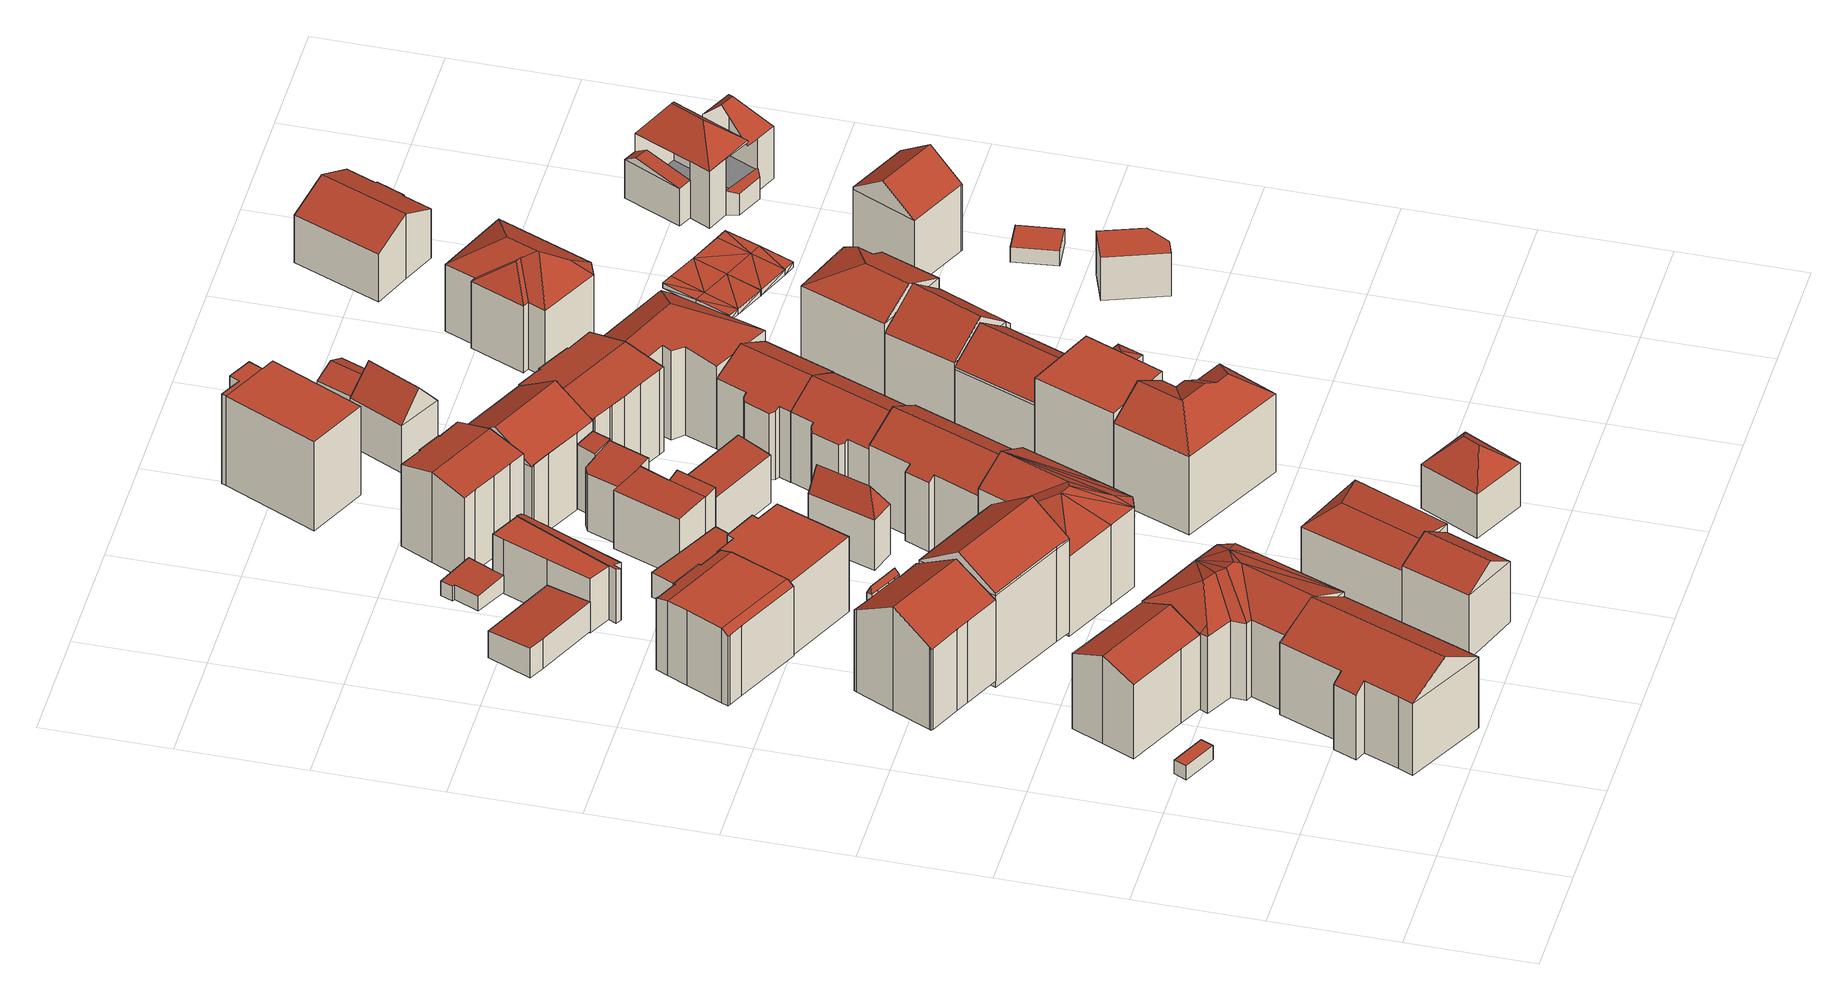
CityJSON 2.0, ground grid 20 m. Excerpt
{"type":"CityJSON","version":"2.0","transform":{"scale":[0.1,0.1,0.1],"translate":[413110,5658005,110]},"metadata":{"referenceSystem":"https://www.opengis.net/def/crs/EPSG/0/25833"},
"CityObjects":{
"building1":{"type":"Building","attributes":{"Dachtyp_tdc":"tdcPolyFlatRoof","Gemeindeschluessel":14612000,"Dachneigung":3.37,"QualitaetDacherkennung":34,"Geometrietyp2DReferenz":"3000","measuredHeight":2.58,"function":"31001_9998","roofType":"2100"},"geometry":[{"type":"Solid","lod":"2","boundaries":[[[[0,1,2,3]],[[1,4,5,2]],[[4,6,7,5]],[[6,0,3,7]],[[6,4,1,0]],[[3,2,5,7]]]],"semantics":{"surfaces":[{"type":"WallSurface"},{"type":"RoofSurface"},{"type":"GroundSurface"}],"values":[[0,0,0,0,1,2]]}}]},
"building2":{"type":"Building","attributes":{"Dachtyp_tdc":"tdcFreeFormRoof","Gemeindeschluessel":14612000,"Dachneigung":31.6,"QualitaetDacherkennung":63,"Geometrietyp2DReferenz":"3000","measuredHeight":17.41,"function":"31001_9998","roofType":"5000"},"geometry":[{"type":"Solid","lod":"2","boundaries":[[[[8,9,10,11]],[[9,12,13,10]],[[12,14,15,13]],[[14,16,17,15]],[[16,18,19,17]],[[18,20,21,19]],[[20,22,23,21]],[[22,24,25,23]],[[24,26,27,25]],[[26,28,29,27]],[[28,8,11,29]],[[20,18,30,31,22]],[[31,30,16,14,12,9,8,28,26,24]],[[24,22,31]],[[18,16,30]],[[11,10,13,15,17,19,21,23,25,27,29]]]],"semantics":{"surfaces":[{"type":"WallSurface"},{"type":"RoofSurface"},{"type":"GroundSurface"}],"values":[[0,0,0,0,0,0,0,0,0,0,0,1,1,0,0,2]]}}]},
"building3":{"type":"Building","attributes":{"Dachtyp_tdc":"tdcGableRoof","Gemeindeschluessel":14612000,"Dachneigung":23.75,"QualitaetDacherkennung":70,"Geometrietyp2DReferenz":"3000","measuredHeight":16.08,"function":"31001_9998","roofType":"3100"},"geometry":[{"type":"Solid","lod":"2","boundaries":[[[[32,33,34,35]],[[33,36,37,34]],[[36,38,39,37]],[[38,40,41,39]],[[40,42,43,41]],[[42,44,45,43]],[[44,32,35,45]],[[40,38,36,33]],[[33,32,44,42,40]],[[35,34,37,39,41,43,45]]]],"semantics":{"surfaces":[{"type":"WallSurface"},{"type":"RoofSurface"},{"type":"GroundSurface"}],"values":[[0,0,0,0,0,0,0,1,1,2]]}}]},
"building4":{"type":"Building","attributes":{"Gemeindeschluessel":14612000,"Geometrietyp2DReferenz":"3000","function":"31001_9998","roofType":"9999"},"children":["building4-1","building4-2"]},
"building4-1":{"type":"BuildingPart","attributes":{"Dachtyp_tdc":"tdcGableRoof","Dachneigung":31.48,"QualitaetDacherkennung":69,"Geometrietyp2DReferenz":"3000","measuredHeight":19.11,"roofType":"3100"},"parents":["building4"],"geometry":[{"type":"MultiSurface","lod":"2","boundaries":[[[46,47,48,49]],[[47,50,51,48]],[[50,52,53,51]],[[52,54,55,53]],[[54,56,57,55]],[[56,58,59,57]],[[58,60,61,59]],[[60,62,63,61]],[[62,64,65,63]],[[64,66,67,65]],[[66,68,69,67]],[[68,70,71,69]],[[70,72,73,71]],[[72,74,75,73]],[[68,66,64,62,60,58,56,54]],[[54,52,50,47,46,74,72,70,68]],[[75,49,48,51,53,55,57,59,61,63,65,67,69,71,73]]],"semantics":{"surfaces":[{"type":"WallSurface"},{"type":"RoofSurface"},{"type":"GroundSurface"}],"values":[0,0,0,0,0,0,0,0,0,0,0,0,0,0,1,1,2]}}]},
"building4-2":{"type":"BuildingPart","attributes":{"Dachtyp_tdc":"tdcFreeFormRoof","Dachneigung":70.16,"QualitaetDacherkennung":27,"Geometrietyp2DReferenz":"3000","measuredHeight":16.49,"roofType":"5000"},"parents":["building4"],"geometry":[{"type":"MultiSurface","lod":"2","boundaries":[[[76,77,78,79]],[[77,80,81,78]],[[80,82,83,81]],[[82,84,46,49,83]],[[85,76,79,75,74]],[[82,80,77,76,86,87]],[[76,85,86]],[[85,84,87,86]],[[84,82,87]],[[79,78,81,83,49,75]]],"semantics":{"surfaces":[{"type":"WallSurface"},{"type":"RoofSurface"},{"type":"GroundSurface"}],"values":[0,0,0,0,0,1,1,1,1,2]}}]},
"building5":{"type":"Building","attributes":{"Dachtyp_tdc":"tdcFreeFormRoof","Gemeindeschluessel":14612000,"Dachneigung":26.64,"QualitaetDacherkennung":24,"Geometrietyp2DReferenz":"3000","measuredHeight":17.65,"function":"31001_9998","roofType":"5000"},"geometry":[{"type":"Solid","lod":"2","boundaries":[[[[88,89,90,91]],[[89,92,93,90]],[[92,94,95,93]],[[94,96,97,95]],[[96,98,99,97]],[[98,100,101,99]],[[100,102,103,101]],[[102,104,105,103]],[[104,106,107,105]],[[106,108,109,107]],[[108,110,111,109]],[[110,88,91,111]],[[112,106,104]],[[112,108,106]],[[112,113,108]],[[113,112,114]],[[115,108,113]],[[112,104,102]],[[100,112,102]],[[100,114,112]],[[100,116,114]],[[100,117,116]],[[100,118,117]],[[118,100,98]],[[119,118,98,96]],[[119,96,94]],[[117,118,119,94,92]],[[116,117,92,89]],[[113,114,116,89,88]],[[88,110,115,113]],[[108,115,110]],[[91,90,93,95,97,99,101,103,105,107,109,111]]]],"semantics":{"surfaces":[{"type":"WallSurface"},{"type":"RoofSurface"},{"type":"GroundSurface"}],"values":[[0,0,0,0,0,0,0,0,0,0,0,0,1,1,1,1,1,1,1,1,1,1,1,1,1,1,1,1,1,1,0,2]]}}]},
"building6":{"type":"Building","attributes":{"Dachtyp_tdc":"tdcCutGableRoof","Gemeindeschluessel":14612000,"Dachneigung":0.639,"QualitaetDacherkennung":66,"Geometrietyp2DReferenz":"3000","measuredHeight":13.72,"function":"31001_9998","roofType":"9999"},"geometry":[{"type":"Solid","lod":"2","boundaries":[[[[120,121,122,123]],[[121,124,125,122]],[[124,126,127,125]],[[126,128,129,127]],[[128,130,131,129]],[[130,132,133,131]],[[132,134,135,133]],[[134,136,137,135]],[[136,138,139,137]],[[138,140,141,139]],[[140,142,143,141]],[[142,144,145,143]],[[144,146,147,145]],[[146,148,149,147]],[[148,150,151,149]],[[150,152,153,151]],[[152,154,155,153]],[[154,120,123,155]],[[136,134,132,130,128,126,124,121,120,154]],[[150,148,146,144,142,140,138]],[[154,152,150,138,136]],[[123,122,125,127,129,131,133,135,137,139,141,143,145,147,149,151,153,155]]]],"semantics":{"surfaces":[{"type":"WallSurface"},{"type":"RoofSurface"},{"type":"GroundSurface"}],"values":[[0,0,0,0,0,0,0,0,0,0,0,0,0,0,0,0,0,0,1,1,1,2]]}}]},
"building7":{"type":"Building","attributes":{"Dachtyp_tdc":"tdcPolyFlatRoof","Gemeindeschluessel":14612000,"Dachneigung":4.26,"QualitaetDacherkennung":80,"Geometrietyp2DReferenz":"3000","measuredHeight":5.43,"function":"31001_9998","roofType":"2100"},"geometry":[{"type":"Solid","lod":"2","boundaries":[[[[156,157,158,159]],[[157,160,161,158]],[[160,162,163,161]],[[162,164,165,163]],[[164,156,159,165]],[[164,162,160,157,156]],[[159,158,161,163,165]]]],"semantics":{"surfaces":[{"type":"WallSurface"},{"type":"RoofSurface"},{"type":"GroundSurface"}],"values":[[0,0,0,0,0,1,2]]}}]},
"building8":{"type":"Building","attributes":{"Dachtyp_tdc":"tdcGableRoof","Gemeindeschluessel":14612000,"Dachneigung":34.75,"QualitaetDacherkennung":77,"Geometrietyp2DReferenz":"3000","measuredHeight":21.73,"function":"31001_9998","roofType":"3100"},"geometry":[{"type":"Solid","lod":"2","boundaries":[[[[166,167,168,169]],[[167,170,171,168]],[[170,172,173,171]],[[172,174,175,173]],[[174,176,177,175]],[[176,166,169,177]],[[178,179,176,180,181]],[[178,182,183,184,179]],[[176,179,184,166]],[[166,184,183,167]],[[167,183,182,170]],[[170,182,178,181,172]],[[172,181,180,174]],[[174,180,176]],[[169,168,171,173,175,177]]]],"semantics":{"surfaces":[{"type":"WallSurface"},{"type":"RoofSurface"},{"type":"GroundSurface"}],"values":[[0,0,0,0,0,0,1,1,0,0,0,0,0,0,2]]}}]},
"building9":{"type":"Building","attributes":{"Dachtyp_tdc":"tdcGableRoof","Gemeindeschluessel":14612000,"Dachneigung":35.17,"QualitaetDacherkennung":52,"Geometrietyp2DReferenz":"3000","measuredHeight":14.52,"function":"31001_9998","roofType":"3100"},"geometry":[{"type":"Solid","lod":"2","boundaries":[[[[185,186,187,188]],[[186,189,190,187]],[[189,191,192,190]],[[191,185,188,192]],[[189,186,193]],[[185,191,194]],[[186,185,194,193]],[[191,189,193,194]],[[188,187,190,192]]]],"semantics":{"surfaces":[{"type":"WallSurface"},{"type":"RoofSurface"},{"type":"GroundSurface"}],"values":[[0,0,0,0,0,0,1,1,2]]}}]},
"building10":{"type":"Building","attributes":{"Dachtyp_tdc":"tdcPolyFlatRoof","Gemeindeschluessel":14612000,"Dachneigung":0,"QualitaetDacherkennung":71,"Geometrietyp2DReferenz":"3000","measuredHeight":13.71,"function":"31001_9998","roofType":"1000"},"geometry":[{"type":"Solid","lod":"2","boundaries":[[[[195,196,197,198]],[[196,199,200,197]],[[199,201,202,200]],[[201,203,204,202]],[[203,205,206,204]],[[205,207,208,206]],[[207,209,210,208]],[[209,211,212,210]],[[211,195,198,212]],[[211,209,207,205,203,201,199,196,195]],[[198,197,200,202,204,206,208,210,212]]]],"semantics":{"surfaces":[{"type":"WallSurface"},{"type":"RoofSurface"},{"type":"GroundSurface"}],"values":[[0,0,0,0,0,0,0,0,0,1,2]]}}]},
"building11":{"type":"Building","attributes":{"Gemeindeschluessel":14612000,"Geometrietyp2DReferenz":"3000","function":"31001_9998","roofType":"9999"},"children":["building11-1","building11-2"]},
"building11-1":{"type":"BuildingPart","attributes":{"Dachtyp_tdc":"tdcPolyFlatRoof","Dachneigung":22.25,"QualitaetDacherkennung":42,"Geometrietyp2DReferenz":"3000","measuredHeight":9.9,"roofType":"2100"},"parents":["building11"],"geometry":[{"type":"MultiSurface","lod":"2","boundaries":[[[213,214,215,216]],[[214,217,218,215]],[[217,219,220,218]],[[219,221,222,223,220]],[[224,225,226,227,228]],[[225,229,230,226]],[[229,213,216,230]],[[229,225,224,221,219,217,214,213]],[[216,215,218,220,223,227,226,230]]],"semantics":{"surfaces":[{"type":"WallSurface"},{"type":"RoofSurface"},{"type":"GroundSurface"}],"values":[0,0,0,0,0,0,0,1,2]}}]},
"building11-2":{"type":"BuildingPart","attributes":{"Dachtyp_tdc":"tdcPolyFlatRoof","Dachneigung":2.77,"QualitaetDacherkennung":78,"Geometrietyp2DReferenz":"3000","measuredHeight":9.96,"roofType":"2100"},"parents":["building11"],"geometry":[{"type":"MultiSurface","lod":"2","boundaries":[[[231,232,233,234]],[[232,235,236,233]],[[235,237,238,236]],[[237,228,227,238]],[[222,231,234,223]],[[222,228,237,235,232,231]],[[234,233,236,238,227,223]]],"semantics":{"surfaces":[{"type":"WallSurface"},{"type":"RoofSurface"},{"type":"GroundSurface"}],"values":[0,0,0,0,0,1,2]}}]},
"building12":{"type":"Building","attributes":{"Dachtyp_tdc":"tdcHipAndGableRoof","Gemeindeschluessel":14612000,"Dachneigung":11.36,"QualitaetDacherkennung":46,"Geometrietyp2DReferenz":"3000","measuredHeight":13.99,"function":"31001_9998","roofType":"5000"},"geometry":[{"type":"Solid","lod":"2","boundaries":[[[[239,240,241]],[[242,243,244]],[[240,242,244,241]],[[243,239,241,244]],[[245,246,247,248]],[[242,240,246,245]],[[240,239,247,246]],[[239,243,248,247]],[[243,242,245,248]]]],"semantics":{"surfaces":[{"type":"RoofSurface"},{"type":"WallSurface"},{"type":"GroundSurface"}],"values":[[0,1,0,0,2,1,1,1,1]]}}]},
"building13":{"type":"Building","attributes":{"Dachtyp_tdc":"tdcPolyFlatRoof","Gemeindeschluessel":14612000,"Dachneigung":3.51,"QualitaetDacherkennung":68,"Geometrietyp2DReferenz":"3000","measuredHeight":3.04,"function":"31001_9998","roofType":"2100"},"geometry":[{"type":"Solid","lod":"2","boundaries":[[[[249,250,251,252]],[[250,253,254,251]],[[253,255,256,254]],[[255,257,258,256]],[[257,259,260,258]],[[259,261,262,260]],[[261,249,252,262]],[[261,259,257,255,253,250,249]],[[252,251,254,256,258,260,262]]]],"semantics":{"surfaces":[{"type":"WallSurface"},{"type":"RoofSurface"},{"type":"GroundSurface"}],"values":[[0,0,0,0,0,0,0,1,2]]}}]},
"building14":{"type":"Building","attributes":{"Dachtyp_tdc":"tdcFreeFormRoof","Gemeindeschluessel":14612000,"Dachneigung":28.77,"QualitaetDacherkennung":39,"Geometrietyp2DReferenz":"3000","measuredHeight":18.46,"function":"31001_9998","roofType":"5000"},"geometry":[{"type":"Solid","lod":"2","boundaries":[[[[263,264,265,266]],[[264,267,268,265]],[[267,269,270,268]],[[269,271,272,270]],[[271,273,274,272]],[[273,275,276,274]],[[275,277,278,276]],[[277,279,280,278]],[[279,281,282,280]],[[281,263,266,282]],[[283,277,284]],[[285,277,283]],[[285,279,277]],[[279,285,281]],[[284,277,275]],[[273,271,286]],[[275,273,286]],[[284,275,286]],[[286,287,284]],[[284,287,283]],[[286,269,267,287]],[[288,285,283,287,267,264]],[[288,264,263]],[[285,288,263,281]],[[269,286,271]],[[266,265,268,270,272,274,276,278,280,282]]]],"semantics":{"surfaces":[{"type":"WallSurface"},{"type":"RoofSurface"},{"type":"GroundSurface"}],"values":[[0,0,0,0,0,0,0,0,0,0,1,1,1,1,1,1,1,1,1,1,1,1,1,1,0,2]]}}]},
"building15":{"type":"Building","attributes":{"Dachtyp_tdc":"tdcPolyFlatRoof","Gemeindeschluessel":14612000,"Dachneigung":4.04,"QualitaetDacherkennung":69,"Geometrietyp2DReferenz":"3000","measuredHeight":4.47,"function":"31001_9998","roofType":"2100"},"geometry":[{"type":"Solid","lod":"2","boundaries":[[[[289,290,291,292]],[[290,293,294,291]],[[293,295,296,294]],[[295,297,298,296]],[[297,289,292,298]],[[297,295,293,290,289]],[[292,291,294,296,298]]]],"semantics":{"surfaces":[{"type":"WallSurface"},{"type":"RoofSurface"},{"type":"GroundSurface"}],"values":[[0,0,0,0,0,1,2]]}}]},
"building16":{"type":"Building","attributes":{"Dachtyp_tdc":"tdcFreeFormRoof","Gemeindeschluessel":14612000,"Dachneigung":61.52,"QualitaetDacherkennung":10,"Geometrietyp2DReferenz":"3000","measuredHeight":13.17,"function":"31001_9998","roofType":"5000"},"geometry":[{"type":"Solid","lod":"2","boundaries":[[[[299,300,301,302]],[[300,303,304,301]],[[303,305,306,304]],[[305,299,302,306]],[[307,305,303]],[[308,307,303,300]],[[308,300,299]],[[307,308,299,305]],[[302,301,304,306]]]],"semantics":{"surfaces":[{"type":"WallSurface"},{"type":"RoofSurface"},{"type":"GroundSurface"}],"values":[[0,0,0,0,0,1,1,1,2]]}}]},
"building17":{"type":"Building","attributes":{"Dachtyp_tdc":"tdcGableRoof","Gemeindeschluessel":14612000,"Dachneigung":15.38,"QualitaetDacherkennung":60,"Geometrietyp2DReferenz":"3000","measuredHeight":16.51,"function":"31001_9998","roofType":"3100"},"geometry":[{"type":"Solid","lod":"2","boundaries":[[[[309,310,311,312]],[[310,313,314,311]],[[313,315,316,314]],[[315,317,318,316]],[[317,319,320,318]],[[319,321,322,320]],[[321,323,324,322]],[[323,325,326,324]],[[325,327,328,326]],[[327,329,330,328]],[[329,331,332,330]],[[331,333,334,332]],[[333,309,312,334]],[[329,327,325,323,321,319,317,315]],[[315,313,310,309,333,331,329]],[[312,311,314,316,318,320,322,324,326,328,330,332,334]]]],"semantics":{"surfaces":[{"type":"WallSurface"},{"type":"RoofSurface"},{"type":"GroundSurface"}],"values":[[0,0,0,0,0,0,0,0,0,0,0,0,0,1,1,2]]}}]},
"building18":{"type":"Building","attributes":{"Gemeindeschluessel":14612000,"Geometrietyp2DReferenz":"3000","function":"31001_9998","roofType":"9999"},"children":["building18-1","building18-2","building18-3","building18-4"]},
"building18-1":{"type":"BuildingPart","attributes":{"Dachtyp_tdc":"tdcPolyFlatRoof","Dachneigung":6.73,"QualitaetDacherkennung":67,"Geometrietyp2DReferenz":"3000","measuredHeight":11.21,"roofType":"2100"},"parents":["building18"],"geometry":[{"type":"MultiSurface","lod":"2","boundaries":[[[335,336,337,338,294]],[[339,340,341,342,343]],[[344,335,294,345,346]],[[344,340,339,347,336,335]],[[294,338,343,342,345]]],"semantics":{"surfaces":[{"type":"WallSurface"},{"type":"RoofSurface"},{"type":"GroundSurface"}],"values":[0,0,0,1,2]}}]},
"building18-2":{"type":"BuildingPart","attributes":{"Dachtyp_tdc":"tdcPolyFlatRoof","Dachneigung":9.55,"QualitaetDacherkennung":60,"Geometrietyp2DReferenz":"3000","measuredHeight":11.58,"roofType":"2100"},"parents":["building18"],"geometry":[{"type":"MultiSurface","lod":"2","boundaries":[[[348,349,350,351]],[[352,353,354,355]],[[353,339,343,354]],[[337,356,357,338]],[[356,358,359,357]],[[358,348,351,359]],[[358,356,337,360,347,339,353,352,349,348]],[[351,350,355,354,343,338,357,359]]],"semantics":{"surfaces":[{"type":"WallSurface"},{"type":"RoofSurface"},{"type":"GroundSurface"}],"values":[0,0,0,0,0,0,1,2]}}]},
"building18-3":{"type":"BuildingPart","attributes":{"Dachtyp_tdc":"tdcPolyFlatRoof","Dachneigung":3.55,"QualitaetDacherkennung":56,"Geometrietyp2DReferenz":"3000","measuredHeight":11.83,"roofType":"2100"},"parents":["building18"],"geometry":[{"type":"MultiSurface","lod":"2","boundaries":[[[361,362,363,350,349]],[[362,364,365,363]],[[364,366,352,355,365]],[[364,362,361,366]],[[355,350,363,365]]],"semantics":{"surfaces":[{"type":"WallSurface"},{"type":"RoofSurface"},{"type":"GroundSurface"}],"values":[0,0,0,1,2]}}]},
"building18-4":{"type":"BuildingPart","attributes":{"Dachtyp_tdc":"tdcPolyFlatRoof","Dachneigung":15.65,"QualitaetDacherkennung":58,"Geometrietyp2DReferenz":"3000","measuredHeight":11.69,"roofType":"2100"},"parents":["building18"],"geometry":[{"type":"MultiSurface","lod":"2","boundaries":[[[367,368,369,370]],[[368,371,296,369]],[[371,346,345,296]],[[341,367,370,342]],[[341,346,371,368,367]],[[370,369,296,345,342]]],"semantics":{"surfaces":[{"type":"WallSurface"},{"type":"RoofSurface"},{"type":"GroundSurface"}],"values":[0,0,0,0,1,2]}}]},
"building19":{"type":"Building","attributes":{"Dachtyp_tdc":"tdcGableRoof","Gemeindeschluessel":14612000,"Dachneigung":31.32,"QualitaetDacherkennung":73,"Geometrietyp2DReferenz":"3000","measuredHeight":16.81,"function":"31001_9998","roofType":"3100"},"geometry":[{"type":"Solid","lod":"2","boundaries":[[[[372,373,270,374]],[[373,375,376,270]],[[375,377,378,376]],[[377,379,380,378]],[[379,381,382,380]],[[381,383,384,382]],[[383,385,386,384]],[[385,387,388,386]],[[387,389,272,388]],[[389,372,374,272]],[[385,383,381,379,377,375,373,372]],[[372,389,387,385]],[[374,270,376,378,380,382,384,386,388,272]]]],"semantics":{"surfaces":[{"type":"WallSurface"},{"type":"RoofSurface"},{"type":"GroundSurface"}],"values":[[0,0,0,0,0,0,0,0,0,0,1,1,2]]}}]},
"building20":{"type":"Building","attributes":{"Dachtyp_tdc":"tdcPolyFlatRoof","Gemeindeschluessel":14612000,"Dachneigung":5.36,"QualitaetDacherkennung":72,"Geometrietyp2DReferenz":"3000","measuredHeight":9.37,"function":"31001_9998","roofType":"2100"},"geometry":[{"type":"Solid","lod":"2","boundaries":[[[[390,391,392,393]],[[391,394,395,392]],[[394,396,397,395]],[[396,398,399,397]],[[398,390,393,399]],[[398,396,394,391,390]],[[393,392,395,397,399]]]],"semantics":{"surfaces":[{"type":"WallSurface"},{"type":"RoofSurface"},{"type":"GroundSurface"}],"values":[[0,0,0,0,0,1,2]]}}]},
"building21":{"type":"Building","attributes":{"Dachtyp_tdc":"tdcFreeFormRoof","Gemeindeschluessel":14612000,"Dachneigung":41.94,"QualitaetDacherkennung":70,"Geometrietyp2DReferenz":"3000","measuredHeight":12.19,"function":"31001_9998","roofType":"5000"},"geometry":[{"type":"Solid","lod":"2","boundaries":[[[[400,401,402,403]],[[401,404,405,402]],[[404,406,407,405]],[[406,400,403,407]],[[408,406,404]],[[409,408,404,401]],[[409,401,400]],[[408,409,400,406]],[[403,402,405,407]]]],"semantics":{"surfaces":[{"type":"WallSurface"},{"type":"RoofSurface"},{"type":"GroundSurface"}],"values":[[0,0,0,0,1,1,1,1,2]]}}]},
"building22":{"type":"Building","attributes":{"Dachtyp_tdc":"tdcFreeFormRoof","Gemeindeschluessel":14612000,"Dachneigung":32.64,"QualitaetDacherkennung":77,"Geometrietyp2DReferenz":"3000","measuredHeight":18.26,"function":"31001_9998","roofType":"5000"},"geometry":[{"type":"Solid","lod":"2","boundaries":[[[[410,411,412,413]],[[411,414,415,412]],[[414,416,417,415]],[[416,418,419,417]],[[418,420,421,419]],[[420,422,423,421]],[[422,424,425,423]],[[424,410,413,425]],[[426,427,428,424,429,430,418,416]],[[414,411,427,426]],[[414,426,416]],[[418,430,420]],[[420,430,429,422]],[[422,429,424]],[[424,428,410]],[[410,428,427,411]],[[413,412,415,417,419,421,423,425]]]],"semantics":{"surfaces":[{"type":"WallSurface"},{"type":"RoofSurface"},{"type":"GroundSurface"}],"values":[[0,0,0,0,0,0,0,0,1,1,0,0,0,0,0,0,2]]}}]},
"building23":{"type":"Building","attributes":{"Dachtyp_tdc":"tdcFreeFormRoof","Gemeindeschluessel":14612000,"Dachneigung":33.84,"QualitaetDacherkennung":47,"Geometrietyp2DReferenz":"3000","measuredHeight":18.22,"function":"31001_9998","roofType":"5000"},"geometry":[{"type":"Solid","lod":"2","boundaries":[[[[431,432,433,434]],[[432,435,436,433]],[[435,437,438,436]],[[437,439,440,438]],[[439,441,442,440]],[[441,443,444,442]],[[445,441,439]],[[446,445,439,437]],[[447,446,437,435]],[[448,449,447,435,432]],[[450,448,432,431]],[[450,431,451]],[[449,448,450,451,443]],[[445,446,447,449,443,441]],[[444,452,434,433,436,438,440,442]],[[443,451,452,444]],[[451,431,434,452]]]],"semantics":{"surfaces":[{"type":"WallSurface"},{"type":"RoofSurface"},{"type":"GroundSurface"}],"values":[[0,0,0,0,0,0,1,1,1,1,1,0,1,1,2,0,0]]}}]},
"building24":{"type":"Building","attributes":{"Gemeindeschluessel":14612000,"Geometrietyp2DReferenz":"3000","function":"31001_9998","roofType":"9999"},"children":["building24-1","building24-2"]},
"building24-1":{"type":"BuildingPart","attributes":{"Dachtyp_tdc":"tdcPolyFlatRoof","Dachneigung":0,"QualitaetDacherkennung":52,"Geometrietyp2DReferenz":"3000","measuredHeight":16.26,"roofType":"1000"},"parents":["building24"],"geometry":[{"type":"MultiSurface","lod":"2","boundaries":[[[453,454,455,456]],[[454,457,458,455]],[[457,459,460,458]],[[461,459,457,454,453]],[[456,455,458,460,462]],[[461,453,456,462]]],"semantics":{"surfaces":[{"type":"WallSurface"},{"type":"RoofSurface"},{"type":"GroundSurface"}],"values":[0,0,0,1,2,0]}}]},
"building24-2":{"type":"BuildingPart","attributes":{"Dachtyp_tdc":"tdcPolyFlatRoof","Dachneigung":0,"QualitaetDacherkennung":61,"Geometrietyp2DReferenz":"3000","measuredHeight":16.38,"roofType":"1000"},"parents":["building24"],"geometry":[{"type":"MultiSurface","lod":"2","boundaries":[[[463,464,465,460,459]],[[464,466,467,465]],[[466,468,469,467]],[[468,470,471,469]],[[470,472,461,462,471]],[[472,470,468,466,464,463]],[[460,465,467,469,471,462]]],"semantics":{"surfaces":[{"type":"WallSurface"},{"type":"RoofSurface"},{"type":"GroundSurface"}],"values":[0,0,0,0,0,1,2]}}]},
"building25":{"type":"Building","attributes":{"Dachtyp_tdc":"tdcFreeFormRoof","Gemeindeschluessel":14612000,"Dachneigung":29.76,"QualitaetDacherkennung":68,"Geometrietyp2DReferenz":"3000","measuredHeight":15.93,"function":"31001_9998","roofType":"5000"},"geometry":[{"type":"Solid","lod":"2","boundaries":[[[[473,474,475,476]],[[474,477,478,475]],[[477,479,480,478]],[[479,481,482,480]],[[481,483,484,482]],[[483,485,486,484]],[[485,487,488,486]],[[487,489,490,488]],[[489,491,492,490]],[[491,473,476,492]],[[489,487,493,494]],[[494,493,485,483,481,479,477,474,473,491]],[[487,485,493]],[[491,489,494]],[[476,475,478,480,482,484,486,488,490,492]]]],"semantics":{"surfaces":[{"type":"WallSurface"},{"type":"RoofSurface"},{"type":"GroundSurface"}],"values":[[0,0,0,0,0,0,0,0,0,0,1,1,0,0,2]]}}]},
"building26":{"type":"Building","attributes":{"Dachtyp_tdc":"tdcPolyFlatRoof","Gemeindeschluessel":14612000,"Dachneigung":0,"QualitaetDacherkennung":62,"Geometrietyp2DReferenz":"3000","measuredHeight":15.97,"function":"31001_9998","roofType":"1000"},"geometry":[{"type":"Solid","lod":"2","boundaries":[[[[495,496,497,498]],[[496,499,500,497]],[[499,501,502,500]],[[501,495,498,502]],[[501,499,496,495]],[[498,497,500,502]]]],"semantics":{"surfaces":[{"type":"WallSurface"},{"type":"RoofSurface"},{"type":"GroundSurface"}],"values":[[0,0,0,0,1,2]]}}]},
"building27":{"type":"Building","attributes":{"Dachtyp_tdc":"tdcGableRoof","Gemeindeschluessel":14612000,"Dachneigung":12.83,"QualitaetDacherkennung":75,"Geometrietyp2DReferenz":"3000","measuredHeight":17.01,"function":"31001_9998","roofType":"3100"},"geometry":[{"type":"Solid","lod":"2","boundaries":[[[[503,504,505,506]],[[504,507,508,505]],[[507,509,510,508]],[[509,511,512,510]],[[511,513,514,512]],[[513,515,516,514]],[[515,517,518,516]],[[517,519,520,518]],[[519,521,522,520]],[[521,523,524,522]],[[523,525,526,524]],[[525,527,528,526]],[[527,529,530,528]],[[529,531,532,530]],[[531,533,534,532]],[[527,525,523,521,519,517,515,513,511,509]],[[509,507,504,503,535,536,537,538,533,531,529,527]],[[534,539,540,541,542,506,505,508,510,512,514,516,518,520,522,524,526,528,530,532]],[[533,538,539,534]],[[538,537,540,539]],[[537,536,541,540]],[[536,535,542,541]],[[535,503,506,542]]]],"semantics":{"surfaces":[{"type":"WallSurface"},{"type":"RoofSurface"},{"type":"GroundSurface"}],"values":[[0,0,0,0,0,0,0,0,0,0,0,0,0,0,0,1,1,2,0,0,0,0,0]]}}]},
"building28":{"type":"Building","attributes":{"Dachtyp_tdc":"tdcGableRoof","Gemeindeschluessel":14612000,"Dachneigung":50.14,"QualitaetDacherkennung":82,"Geometrietyp2DReferenz":"3000","measuredHeight":13.19,"function":"31001_9998","roofType":"3100"},"geometry":[{"type":"Solid","lod":"2","boundaries":[[[[543,544,545,546]],[[544,547,548,545]],[[547,549,550,548]],[[549,543,546,550]],[[547,544,551]],[[543,549,552]],[[544,543,552,551]],[[549,547,551,552]],[[546,545,548,550]]]],"semantics":{"surfaces":[{"type":"WallSurface"},{"type":"RoofSurface"},{"type":"GroundSurface"}],"values":[[0,0,0,0,0,0,1,1,2]]}}]},
"building29":{"type":"Building","attributes":{"Dachtyp_tdc":"tdcFreeFormRoof","Gemeindeschluessel":14612000,"Dachneigung":30,"QualitaetDacherkennung":72,"Geometrietyp2DReferenz":"3000","measuredHeight":15.95,"function":"31001_9998","roofType":"5000"},"geometry":[{"type":"Solid","lod":"2","boundaries":[[[[553,554,555,556]],[[554,557,558,555]],[[557,559,560,558]],[[559,561,562,560]],[[561,563,564,562]],[[563,565,566,564]],[[565,567,568,566]],[[567,569,570,568]],[[569,485,571,570]],[[485,553,556,571]],[[569,567,572,493]],[[493,572,565,563,561,559,557,554,553,485]],[[567,565,572]],[[485,569,493]],[[556,555,558,560,562,564,566,568,570,571]]]],"semantics":{"surfaces":[{"type":"WallSurface"},{"type":"RoofSurface"},{"type":"GroundSurface"}],"values":[[0,0,0,0,0,0,0,0,0,0,1,1,0,0,2]]}}]},
"building30":{"type":"Building","attributes":{"Dachtyp_tdc":"tdcGableRoof","Gemeindeschluessel":14612000,"Dachneigung":38.31,"QualitaetDacherkennung":55,"Geometrietyp2DReferenz":"3000","measuredHeight":15.66,"function":"31001_9998","roofType":"3100"},"geometry":[{"type":"Solid","lod":"2","boundaries":[[[[573,574,575,576]],[[574,577,578,575]],[[577,579,580,578]],[[579,581,500,580]],[[581,582,497,500]],[[582,573,576,497]],[[583,584,585,586]],[[581,579,577,574,585,584]],[[581,584,583,582]],[[573,586,585,574]],[[582,583,586,573]],[[576,575,578,580,500,497]]]],"semantics":{"surfaces":[{"type":"WallSurface"},{"type":"RoofSurface"},{"type":"GroundSurface"}],"values":[[0,0,0,0,0,0,1,1,0,0,0,2]]}}]},
"building31":{"type":"Building","attributes":{"Dachtyp_tdc":"tdcFreeFormRoof","Gemeindeschluessel":14612000,"Dachneigung":10.25,"QualitaetDacherkennung":38,"Geometrietyp2DReferenz":"3000","measuredHeight":17.3,"function":"31001_9998","roofType":"5000"},"geometry":[{"type":"Solid","lod":"2","boundaries":[[[[587,588,589,566]],[[588,590,591,589]],[[590,592,593,591]],[[592,594,595,593]],[[594,596,597,595]],[[596,598,599,597]],[[598,600,601,599]],[[600,602,568,601]],[[602,587,566,568]],[[602,600,603,604]],[[604,603,598,596,605]],[[588,587,602,604,605,594,592,590]],[[600,598,603]],[[596,594,605]],[[566,589,591,593,595,597,599,601,568]]]],"semantics":{"surfaces":[{"type":"WallSurface"},{"type":"RoofSurface"},{"type":"GroundSurface"}],"values":[[0,0,0,0,0,0,0,0,0,1,1,1,0,0,2]]}}]},
"building32":{"type":"Building","attributes":{"Dachtyp_tdc":"tdcFreeFormRoof","Gemeindeschluessel":14612000,"Dachneigung":26.34,"QualitaetDacherkennung":19,"Geometrietyp2DReferenz":"3000","measuredHeight":5.82,"function":"31001_9998","roofType":"5000"},"geometry":[{"type":"Solid","lod":"2","boundaries":[[[[606,607,608,609]],[[607,610,611,608]],[[610,612,613,611]],[[612,614,615,613]],[[614,616,617,615]],[[616,606,609,617]],[[618,616,614]],[[619,618,614,612]],[[620,619,612,610]],[[621,620,610,607]],[[621,607,606]],[[618,619,620,621,606,616]],[[609,608,611,613,615,617]]]],"semantics":{"surfaces":[{"type":"WallSurface"},{"type":"RoofSurface"},{"type":"GroundSurface"}],"values":[[0,0,0,0,0,0,1,1,1,1,1,1,2]]}}]},
"building33":{"type":"Building","attributes":{"Dachtyp_tdc":"tdcFreeFormRoof","Gemeindeschluessel":14612000,"Dachneigung":39.56,"QualitaetDacherkennung":43,"Geometrietyp2DReferenz":"3000","measuredHeight":16.81,"function":"31001_9998","roofType":"5000"},"geometry":[{"type":"Solid","lod":"2","boundaries":[[[[622,623,624,625]],[[623,626,627,624]],[[626,628,629,627]],[[628,630,631,629]],[[630,632,633,631]],[[632,622,625,633]],[[634,635,622,632]],[[628,626,623,635,634,630]],[[632,630,634]],[[623,622,635]],[[625,624,627,629,631,633]]]],"semantics":{"surfaces":[{"type":"WallSurface"},{"type":"RoofSurface"},{"type":"GroundSurface"}],"values":[[0,0,0,0,0,0,1,1,0,0,2]]}}]},
"building34":{"type":"Building","attributes":{"Dachtyp_tdc":"tdcGableRoof","Gemeindeschluessel":14612000,"Dachneigung":25.53,"QualitaetDacherkennung":77,"Geometrietyp2DReferenz":"3000","measuredHeight":4.07,"function":"31001_9998","roofType":"3100"},"geometry":[{"type":"Solid","lod":"2","boundaries":[[[[636,637,638,639]],[[637,640,641,638]],[[640,642,643,641]],[[642,636,639,643]],[[640,637,644]],[[636,642,645]],[[637,636,645,644]],[[642,640,644,645]],[[639,638,641,643]]]],"semantics":{"surfaces":[{"type":"WallSurface"},{"type":"RoofSurface"},{"type":"GroundSurface"}],"values":[[0,0,0,0,0,0,1,1,2]]}}]},
"building35":{"type":"Building","attributes":{"Dachtyp_tdc":"tdcFreeFormRoof","Gemeindeschluessel":14612000,"Dachneigung":32.4,"QualitaetDacherkennung":54,"Geometrietyp2DReferenz":"3000","measuredHeight":17.24,"function":"31001_9998","roofType":"5000"},"geometry":[{"type":"Solid","lod":"2","boundaries":[[[[646,647,648,649]],[[647,650,624,648]],[[650,651,625,624]],[[651,652,653,625]],[[652,654,655,653]],[[654,646,649,655]],[[656,657,654,652]],[[658,656,652,651]],[[646,657,656,658,650,647]],[[651,650,658]],[[646,654,657]],[[649,648,624,625,653,655]]]],"semantics":{"surfaces":[{"type":"WallSurface"},{"type":"RoofSurface"},{"type":"GroundSurface"}],"values":[[0,0,0,0,0,0,1,1,1,0,0,2]]}}]},
"building36":{"type":"Building","attributes":{"Dachtyp_tdc":"tdcFreeFormRoof","Gemeindeschluessel":14612000,"Dachneigung":32.1,"QualitaetDacherkennung":59,"Geometrietyp2DReferenz":"3000","measuredHeight":16.16,"function":"31001_9998","roofType":"5000"},"geometry":[{"type":"Solid","lod":"2","boundaries":[[[[659,660,661,662]],[[660,663,664,661]],[[663,665,666,664]],[[665,667,668,666]],[[667,669,670,668]],[[669,671,672,670]],[[671,673,674,672]],[[673,675,676,674]],[[675,659,662,676]],[[677,675,673]],[[678,677,673,671]],[[679,680,678,671,669]],[[679,669,667]],[[680,679,667,665]],[[681,678,680,665,663]],[[682,681,663,660]],[[682,660,659]],[[677,678,681,682,659,675]],[[662,661,664,666,668,670,672,674,676]]]],"semantics":{"surfaces":[{"type":"WallSurface"},{"type":"RoofSurface"},{"type":"GroundSurface"}],"values":[[0,0,0,0,0,0,0,0,0,1,1,1,1,1,1,1,1,1,2]]}}]},
"building37":{"type":"Building","attributes":{"Dachtyp_tdc":"tdcPolyFlatRoof","Gemeindeschluessel":14612000,"Dachneigung":0,"QualitaetDacherkennung":50,"Geometrietyp2DReferenz":"3000","measuredHeight":7.91,"function":"31001_9998","roofType":"1000"},"geometry":[{"type":"Solid","lod":"2","boundaries":[[[[683,684,685,686]],[[683,687,688,689,684]],[[685,690,691,692,686]],[[684,689,690,685]],[[689,688,691,690]],[[688,687,692,691]],[[687,683,686,692]]]],"semantics":{"surfaces":[{"type":"WallSurface"},{"type":"RoofSurface"},{"type":"GroundSurface"}],"values":[[0,1,2,0,0,0,0]]}}]},
"building38":{"type":"Building","attributes":{"BodenHoehe":111.29,"gemHoehe":0,"BauwerkHoehe":1,"Breite":12,"Erfassungsdatum_Objekt":"2022-03-29","Gemeindeschluessel":"14612000","Geometrietyp2DReferenz":"3000","measuredHeight":1,"function":"53001_1800"},"geometry":[{"type":"MultiSurface","lod":"2","boundaries":[[[693,694,695]],[[693,695,696]],[[697,698,696]],[[696,698,693]],[[699,700,697]],[[699,697,701]],[[697,700,702]],[[703,699,704]],[[704,699,701]],[[696,695,705]],[[696,705,706]],[[697,696,707]],[[707,696,706]],[[701,697,707]],[[701,707,708]],[[704,701,709]],[[709,701,708]],[[702,698,697]],[[695,694,710]],[[695,710,711]],[[694,693,712]],[[694,712,710]],[[693,698,713]],[[693,713,712]],[[698,702,714]],[[698,714,713]],[[702,700,715]],[[702,715,714]],[[700,699,716]],[[700,716,715]],[[699,703,717]],[[699,717,716]],[[703,704,718]],[[703,718,717]],[[704,709,719]],[[704,719,718]],[[709,708,720]],[[709,720,719]],[[708,707,721]],[[708,721,720]],[[707,706,722]],[[707,722,721]],[[706,723,722]],[[705,695,711]],[[705,711,723]],[[706,705,723]],[[711,710,712]],[[724,711,712]],[[725,713,714]],[[724,713,725]],[[712,713,724]],[[725,715,716]],[[726,725,716]],[[714,715,725]],[[718,716,717]],[[726,716,718]],[[723,711,724]],[[722,723,724]],[[721,724,725]],[[722,724,721]],[[721,725,726]],[[720,721,726]],[[719,726,718]],[[720,726,719]]],"semantics":{"surfaces":[{"type":"RoofSurface"},{"type":"WallSurface"},{"type":"GroundSurface"}],"values":[0,0,0,0,0,0,0,0,0,0,0,0,0,0,0,0,0,0,1,1,1,1,1,1,1,1,1,1,1,1,1,1,1,1,1,1,1,1,1,1,1,1,1,1,1,1,2,2,2,2,2,2,2,2,2,2,2,2,2,2,2,2,2,2]}}]},
"building39":{"type":"Building","attributes":{"Dachtyp_tdc":"tdcPolyFlatRoof","Gemeindeschluessel":14612000,"Dachneigung":0,"QualitaetDacherkennung":91,"Geometrietyp2DReferenz":"3000","measuredHeight":2.74,"function":"31001_9998","roofType":"1000"},"geometry":[{"type":"Solid","lod":"2","boundaries":[[[[727,728,729,730]],[[728,731,732,729]],[[731,733,734,732]],[[733,727,730,734]],[[733,731,728,727]],[[730,729,732,734]]]],"semantics":{"surfaces":[{"type":"WallSurface"},{"type":"RoofSurface"},{"type":"GroundSurface"}],"values":[[0,0,0,0,1,2]]}}]},
"building40":{"type":"Building","attributes":{"Dachtyp_tdc":"tdcGableRoof","Gemeindeschluessel":14612000,"Dachneigung":36.24,"QualitaetDacherkennung":60,"Geometrietyp2DReferenz":"3000","measuredHeight":16.45,"function":"31001_9998","roofType":"3100"},"geometry":[{"type":"Solid","lod":"2","boundaries":[[[[735,736,737,738]],[[736,739,740,737]],[[739,741,742,740]],[[741,743,744,742]],[[743,735,738,744]],[[745,746,747,748]],[[747,746,741,739,736]],[[735,748,747,736]],[[743,745,748,735]],[[741,746,745,743]],[[738,737,740,742,744]]]],"semantics":{"surfaces":[{"type":"WallSurface"},{"type":"RoofSurface"},{"type":"GroundSurface"}],"values":[[0,0,0,0,0,1,1,0,0,0,2]]}}]},
"building41":{"type":"Building","attributes":{"Dachtyp_tdc":"tdcGableRoof","Gemeindeschluessel":14612000,"Dachneigung":26.32,"QualitaetDacherkennung":50,"Geometrietyp2DReferenz":"3000","measuredHeight":11.9,"function":"31001_9998","roofType":"3100"},"geometry":[{"type":"Solid","lod":"2","boundaries":[[[[749,750,751,752]],[[750,753,754,751]],[[753,755,756,754]],[[755,757,758,756]],[[757,759,760,758]],[[759,761,762,760]],[[761,763,764,762]],[[763,765,766,764]],[[765,767,768,766]],[[767,749,752,768]],[[763,761,759,757]],[[757,755,753,750,749,767,765,763]],[[752,751,754,756,758,760,762,764,766,768]]]],"semantics":{"surfaces":[{"type":"WallSurface"},{"type":"RoofSurface"},{"type":"GroundSurface"}],"values":[[0,0,0,0,0,0,0,0,0,0,1,1,2]]}}]},
"building42":{"type":"Building","attributes":{"Gemeindeschluessel":14612000,"Geometrietyp2DReferenz":"3000","function":"31001_9998","roofType":"9999"},"children":["building42-1","building42-2","building42-3","building42-4"]},
"building42-1":{"type":"BuildingPart","attributes":{"Dachtyp_tdc":"tdcGableRoof","Dachneigung":10.36,"QualitaetDacherkennung":18,"Geometrietyp2DReferenz":"3000","measuredHeight":8.34,"roofType":"3100"},"parents":["building42"],"geometry":[{"type":"MultiSurface","lod":"2","boundaries":[[[769,770,771,772]],[[770,773,774,771]],[[773,775,776,774]],[[773,770,777]],[[770,769,778,777]],[[775,773,777,778]],[[772,771,774,776]]],"semantics":{"surfaces":[{"type":"WallSurface"},{"type":"RoofSurface"},{"type":"GroundSurface"}],"values":[0,0,0,0,1,1,2]}}]},
"building42-2":{"type":"BuildingPart","attributes":{"Dachtyp_tdc":"tdcHipRoof","Dachneigung":44.69,"QualitaetDacherkennung":45,"Geometrietyp2DReferenz":"3000","measuredHeight":14.65,"roofType":"3200"},"parents":["building42"],"geometry":[{"type":"MultiSurface","lod":"2","boundaries":[[[779,780,781,776,775]],[[780,782,783,781]],[[784,785,786,787,788]],[[785,789,769,772,786]],[[790,779,791]],[[785,792,793,794]],[[779,789,785,794,791]],[[793,795,796,797,790,791,794]],[[780,790,797,782]],[[798,793,792,784]],[[784,792,785]],[[779,790,780]],[[772,776,781,783,799,787,786]]],"semantics":{"surfaces":[{"type":"WallSurface"},{"type":"RoofSurface"},{"type":"GroundSurface"}],"values":[0,0,0,0,1,1,1,1,0,0,0,0,2]}}]},
"building42-3":{"type":"BuildingPart","attributes":{"Dachtyp_tdc":"tdcPolyFlatRoof","Dachneigung":18.73,"QualitaetDacherkennung":51,"Geometrietyp2DReferenz":"3000","measuredHeight":4.42,"roofType":"2100"},"parents":["building42"],"geometry":[{"type":"MultiSurface","lod":"2","boundaries":[[[800,801,802,803]],[[801,804,805,802]],[[804,788,787,805]],[[788,804,801,800,806]],[[803,802,805,787,799]]],"semantics":{"surfaces":[{"type":"WallSurface"},{"type":"RoofSurface"},{"type":"GroundSurface"}],"values":[0,0,0,1,2]}}]},
"building42-4":{"type":"BuildingPart","attributes":{"Dachtyp_tdc":"tdcHipAndGableRoof","Dachneigung":45.88,"QualitaetDacherkennung":57,"Geometrietyp2DReferenz":"3000","measuredHeight":14.62,"roofType":"5000"},"parents":["building42"],"geometry":[{"type":"MultiSurface","lod":"2","boundaries":[[[807,808,800,803,809]],[[810,811,812,783,782,797]],[[807,811,813]],[[811,810,814,813]],[[815,808,807,813,814,795,816]],[[812,809,803,799,783]],[[811,807,809,812]]],"semantics":{"surfaces":[{"type":"WallSurface"},{"type":"RoofSurface"},{"type":"GroundSurface"}],"values":[0,0,1,1,1,2,0]}}]}
},
"vertices":[
[104,371,67],[94,351,68],[94,351,42],[104,371,42],[40,377,68],[40,377,42],[50,397,67],[50,397,42],
[154,156,151],[169,193,152],[169,193,32],[154,156,32],[187,186,163],[187,186,32],[227,286,164],[227,286,32],[237,281,171],[237,281,32],[352,223,162],[352,223,32],[280,38,162],[280,38,32],[266,5,162],[266,5,32],[140,70,163],[140,70,32],[150,93,163],[150,93,32],[172,149,164],[172,149,32],[288,255,206],[203,38,206],
[81,464,167],[104,515,192],[104,515,31],[81,464,31],[127,565,168],[127,565,31],[263,497,168],[263,497,31],[239,449,192],[239,449,31],[213,399,167],[213,399,31],[176,418,167],[176,418,31],
[204,838,195],[203,837,195],[203,837,46],[204,838,46],[238,821,195],[238,821,46],[237,817,197],[237,817,46],[212,756,237],[212,756,46],[186,692,195],[186,692,46],[130,719,194],[130,719,46],[109,729,194],[109,729,46],[59,752,194],[59,752,46],[56,754,194],[56,754,46],[58,757,196],[58,757,46],[86,817,237],[86,817,46],[115,878,196],[115,878,46],[117,882,194],[117,882,46],[150,865,194],[150,865,46],
[153,873,199],[175,862,198],[175,862,46],[153,873,46],[196,852,199],[196,852,46],[208,846,199],[208,846,46],[204,838,199],[150,865,199],[155,867,210],[202,844,211],
[259,336,170],[249,340,170],[249,340,30],[259,336,30],[250,364,170],[250,364,30],[207,387,170],[207,387,30],[213,399,170],[213,399,30],[263,497,170],[263,497,30],[371,445,170],[371,445,30],[412,424,170],[412,424,30],[421,400,170],[421,400,30],[407,363,170],[407,363,30],[352,223,170],[352,223,30],[237,281,170],[237,281,30],[386,400,187],[342,371,202],[337,381,206],[294,252,202],[322,388,206],[313,402,202],[291,414,202],[226,393,177],
[77,1162,192],[81,1159,192],[81,1159,61],[77,1162,61],[105,1148,192],[105,1148,61],[114,1143,192],[114,1143,61],[116,1147,191],[116,1147,61],[167,1122,191],[167,1122,61],[165,1118,192],[165,1118,61],[204,1099,192],[204,1099,61],[196,1081,198],[196,1081,61],[158,990,197],[158,990,61],[158,989,196],[158,989,61],[154,980,188],[154,980,61],[50,1030,188],[50,1030,61],[26,1041,188],[26,1041,61],[22,1043,188],[22,1043,61],[27,1054,197],[27,1054,61],[53,1111,198],[53,1111,61],[68,1143,198],[68,1143,61],
[156,1341,118],[128,1271,123],[128,1271,69],[156,1341,69],[31,1316,123],[31,1316,69],[6,1329,123],[6,1329,69],[36,1398,118],[36,1398,69],
[332,621,202],[308,633,202],[308,633,34],[332,621,34],[186,692,202],[186,692,34],[237,817,202],[237,817,34],[359,759,202],[359,759,34],[385,747,202],[385,747,34],[210,752,252],[357,681,252],[359,759,203],[237,817,203],[186,692,207],[308,633,207],[332,621,206],
[553,122,140],[509,19,142],[509,19,31],[553,122,31],[413,55,149],[413,55,31],[455,164,148],[455,164,31],[462,36,177],[505,143,177],
[330,1048,187],[283,931,187],[283,931,50],[330,1048,50],[158,989,187],[158,989,50],[204,1099,187],[204,1099,50],[206,1105,187],[206,1105,50],[240,1089,187],[240,1089,50],[245,1100,187],[245,1100,50],[297,1076,187],[297,1076,50],[292,1066,187],[292,1066,50],
[188,1241,154],[173,1248,160],[173,1248,66],[188,1241,66],[167,1236,160],[167,1236,66],[158,1241,165],[158,1241,66],[164,1253,165],[164,1253,163],[164,1253,66],[242,1407,165],[251,1403,161],[251,1403,66],[242,1407,66],[242,1407,163],[253,1398,159],[253,1398,66],
[128,1271,165],[156,1341,165],[156,1341,66],[128,1271,66],[185,1412,165],[185,1412,66],[193,1430,165],[193,1430,66],
[617,273,156],[518,327,138],[547,275,169],[455,164,140],[553,122,156],[495,147,169],[455,164,29],[518,327,29],[617,273,29],[553,122,29],
[185,1412,99],[135,1437,95],[135,1437,68],[185,1412,68],[152,1476,95],[152,1476,68],[148,1478,95],[148,1478,68],[156,1497,95],[156,1497,68],[212,1470,99],[212,1470,68],[193,1430,99],[193,1430,68],
[385,747,172],[386,751,172],[386,751,26],[385,747,26],[429,731,172],[429,731,26],[450,783,172],[450,783,26],[555,744,172],[555,744,26],[504,613,172],[504,613,26],[485,566,172],[485,566,26],[462,558,172],[462,558,26],[416,580,172],[416,580,26],[332,621,172],[332,621,26],[441,647,211],[464,588,187],[423,655,211],[503,763,203],[460,654,203],[389,745,174],
[230,1165,91],[248,1211,94],[248,1211,49],[230,1165,49],[300,1184,94],[300,1184,49],[370,1148,94],[370,1148,49],[353,1107,91],[353,1107,49],
[434,908,131],[394,921,131],[394,921,39],[434,908,39],[430,1027,131],[430,1027,39],[470,1013,131],[470,1013,39],[450,1020,170],[421,935,170],
[271,1448,205],[235,1466,205],[235,1466,57],[271,1448,57],[213,1476,205],[213,1476,57],[239,1530,222],[239,1530,57],[264,1582,206],[264,1582,57],[302,1563,206],[302,1563,57],[302,1565,206],[302,1565,57],[340,1546,206],[340,1546,57],[339,1544,207],[339,1544,57],[377,1527,206],[377,1527,57],[354,1474,222],[354,1474,57],[331,1419,205],[331,1419,57],[304,1432,205],[304,1432,57],
[300,1184,155],[341,1290,155],[341,1290,152],[341,1290,49],[395,1264,162],[375,1218,162],[375,1218,160],[375,1218,49],[395,1264,49],[350,1158,162],[350,1158,49],[350,1158,160],[386,1268,160],
[382,1341,155],[402,1333,159],[402,1333,49],[382,1341,49],[437,1319,165],[412,1256,165],[412,1256,49],[437,1319,49],[351,1286,154],[351,1286,49],[370,1335,154],[370,1335,49],[386,1269,160],
[402,1333,165],[416,1362,166],[416,1362,49],[448,1347,168],[448,1347,49],[437,1319,168],
[395,1210,166],[373,1155,166],[373,1155,49],[395,1210,49],[370,1148,166],
[504,763,194],[450,783,159],[504,763,26],[480,855,159],[480,855,26],[469,860,152],[469,860,26],[485,899,152],[485,899,26],[496,894,159],[496,894,26],[522,961,160],[522,961,26],[574,939,194],[574,939,26],[624,919,161],[624,919,26],[555,744,160],
[495,1098,136],[373,1155,136],[373,1155,48],[495,1098,48],[395,1210,142],[395,1210,48],[521,1152,142],[521,1152,48],[504,1117,138],[504,1117,48],
[774,70,103],[690,112,103],[690,112,23],[774,70,23],[737,206,103],[737,206,23],[822,163,103],[822,163,23],[762,150,145],[749,125,145],
[331,1419,187],[377,1527,187],[377,1527,47],[331,1419,47],[498,1468,187],[498,1468,47],[448,1347,187],[448,1347,47],[416,1362,187],[416,1362,47],[360,1390,187],[360,1390,47],[330,1404,187],[330,1404,47],[325,1405,187],[325,1405,47],[473,1408,229],[351,1466,229],[331,1419,197],[330,1404,188],[360,1390,188],
[756,590,166],[747,568,166],[747,568,23],[756,590,23],[764,559,166],[764,559,23],[771,541,166],[771,541,23],[812,520,166],[812,520,23],[765,426,166],[765,426,23],[598,511,166],[598,511,23],[751,492,201],[729,503,201],[717,517,206],[673,541,205],[673,539,206],[701,612,205],[647,634,166],[647,634,23],
[425,1810,224],[356,1664,224],[356,1664,61],[425,1810,61],[262,1709,224],[262,1709,61],[331,1855,224],[331,1855,61],[404,1820,224],[404,1820,61],
[331,1855,225],[334,1862,225],[334,1862,61],[368,1845,225],[368,1845,61],[376,1861,225],[376,1861,61],[414,1842,225],[414,1842,61],[404,1820,225],
[536,996,152],[531,998,149],[531,998,25],[536,996,25],[528,1007,146],[528,1007,25],[545,1050,146],[545,1050,25],[554,1054,150],[554,1054,25],[560,1052,153],[560,1052,25],[575,1089,153],[575,1089,25],[676,1051,153],[676,1051,25],[624,919,153],[624,919,25],[522,961,152],[522,961,25],[626,1070,184],[574,939,184],
[647,634,183],[698,762,183],[698,762,24],[647,634,24],[807,714,183],[807,714,24],[756,590,183],[756,590,24],
[452,1345,189],[449,1346,189],[449,1346,34],[452,1345,34],[448,1347,189],[448,1347,34],[473,1408,204],[473,1408,34],[498,1468,190],[498,1468,34],[500,1467,190],[500,1467,34],[534,1450,190],[534,1450,34],[539,1446,190],[539,1446,34],[540,1449,190],[540,1449,34],[595,1421,190],[595,1421,34],[594,1419,190],[594,1419,34],[637,1399,190],[637,1399,34],[612,1340,204],[612,1340,34],[598,1306,196],[598,1306,34],[587,1278,189],[587,1278,34],[579,1282,189],[579,1282,34],[482,1330,189],[486,1328,189],[510,1316,189],[542,1300,189],[542,1300,34],[510,1316,34],[486,1328,34],[482,1330,34],
[547,1673,132],[504,1588,132],[504,1588,50],[547,1673,50],[431,1623,137],[431,1623,50],[474,1709,137],[474,1709,50],[467,1606,181],[510,1691,181],
[583,1108,153],[576,1111,149],[576,1111,24],[583,1108,24],[573,1120,145],[573,1120,24],[590,1160,146],[590,1160,24],[597,1163,149],[597,1163,24],[603,1161,153],[603,1161,24],[623,1209,153],[623,1209,24],[720,1162,154],[720,1162,24],[676,1051,154],[676,1051,24],[575,1089,24],[671,1186,184],
[749,892,132],[860,844,132],[860,844,24],[749,892,24],[823,753,132],[823,753,24],[817,740,132],[817,740,24],[807,714,132],[698,762,132],[698,762,138],[752,739,180],[804,868,180],[749,892,137],
[623,1209,175],[643,1260,185],[643,1260,24],[627,1277,187],[627,1277,24],[633,1291,190],[633,1291,24],[598,1306,190],[598,1306,24],[637,1399,162],[637,1399,24],[776,1331,168],[776,1331,24],[779,1314,165],[779,1314,24],[720,1162,174],[777,1329,169],[718,1301,197],[614,1345,197],
[807,714,63],[817,740,63],[817,740,16],[807,714,16],[835,732,63],[835,732,16],[841,746,63],[841,746,16],[943,701,63],[943,701,16],[928,661,63],[928,661,16],[916,690,74],[852,718,74],[843,714,70],[825,722,70],
[795,1006,140],[910,955,140],[910,955,22],[795,1006,22],[914,954,137],[914,954,22],[868,840,133],[868,840,22],[860,844,141],[860,844,22],[749,892,144],[749,892,22],[805,868,190],[855,980,190],
[547,1726,79],[569,1781,79],[569,1781,54],[547,1726,54],[625,1759,81],[625,1759,54],[603,1704,81],[603,1704,54],[600,1769,94],[578,1713,94],
[926,1056,172],[947,1048,160],[947,1048,22],[926,1056,22],[910,955,160],[795,1006,157],[849,1142,157],[849,1142,22],[945,1103,160],[945,1103,22],[876,1054,194],[937,1081,171],[847,983,194],
[840,1447,147],[814,1437,147],[814,1437,25],[840,1447,25],[719,1484,147],[719,1484,25],[731,1512,147],[731,1512,25],[721,1516,147],[721,1516,25],[758,1602,147],[758,1602,25],[766,1599,147],[766,1599,25],[786,1647,147],[786,1647,25],[903,1598,147],[903,1598,25],[821,1565,186],[801,1516,186],[782,1542,176],[791,1539,176],[800,1514,186],[815,1472,167],
[1156,679,87],[1131,670,87],[1131,670,8],[1156,679,8],[1177,717,87],[1153,785,87],[1097,765,87],[1097,765,8],[1153,785,8],[1177,717,8],
[1039,1212,23],[1058,1205,23],[1081,1260,23],[1062,1268,23],[1009,1290,23],[986,1234,23],[937,1256,23],[985,1235,23],[961,1311,23],[985,1234,23],[919,1264,23],[943,1319,23],[1103,1316,23],[1085,1323,23],[1033,1345,23],[986,1366,23],[968,1374,23],[1058,1205,13],[1081,1260,13],[1039,1212,13],[986,1234,13],[985,1234,13],[985,1235,13],[937,1256,13],[919,1264,13],[943,1319,13],[968,1374,13],[986,1366,13],[1033,1345,13],[1085,1323,13],[1103,1316,13],[1062,1268,13],[1009,1290,13],[961,1311,13],
[1141,836,50],[1133,906,50],[1133,906,23],[1141,836,23],[1183,911,50],[1183,911,23],[1191,841,50],[1191,841,23],
[1195,1082,139],[1147,980,139],[1147,980,18],[1195,1082,18],[1146,981,139],[1146,981,18],[1051,1026,139],[1051,1026,18],[1099,1128,139],[1099,1128,18],[1099,1128,143],[1076,1079,182],[1172,1033,182],[1195,1082,143],
[985,1796,111],[966,1752,111],[966,1752,23],[985,1796,23],[962,1753,113],[962,1753,23],[943,1707,113],[943,1707,23],[889,1730,142],[889,1730,23],[829,1755,110],[829,1755,23],[886,1893,110],[886,1893,23],[946,1868,142],[946,1868,23],[1001,1845,113],[1001,1845,23],[981,1798,113],[981,1798,23],
[1125,1373,86],[1103,1383,86],[1103,1383,18],[1125,1373,18],[1146,1474,88],[1146,1474,18],[1168,1464,88],[1168,1464,18],[1138,1456,101],[1159,1445,101],
[1168,1464,121],[1246,1427,121],[1246,1427,18],[1223,1379,121],[1223,1379,18],[1143,1325,121],[1109,1340,121],[1109,1340,18],[1143,1325,18],[1143,1325,62],[1125,1373,121],[1246,1427,124],[1194,1417,164],[1143,1325,122],[1187,1304,124],[1169,1365,164],[1192,1313,124],[1211,1354,124],[1223,1379,124],[1187,1304,121],[1187,1304,18],
[1206,1294,61],[1190,1287,57],[1190,1287,18],[1206,1294,18],[1148,1306,57],[1148,1306,18],[1187,1304,61],
[1239,1279,114],[1206,1294,114],[1239,1279,18],[1223,1379,129],[1275,1354,129],[1275,1354,18],[1231,1337,164],[1208,1347,164],[1187,1304,114],[1190,1310,121]
]}
